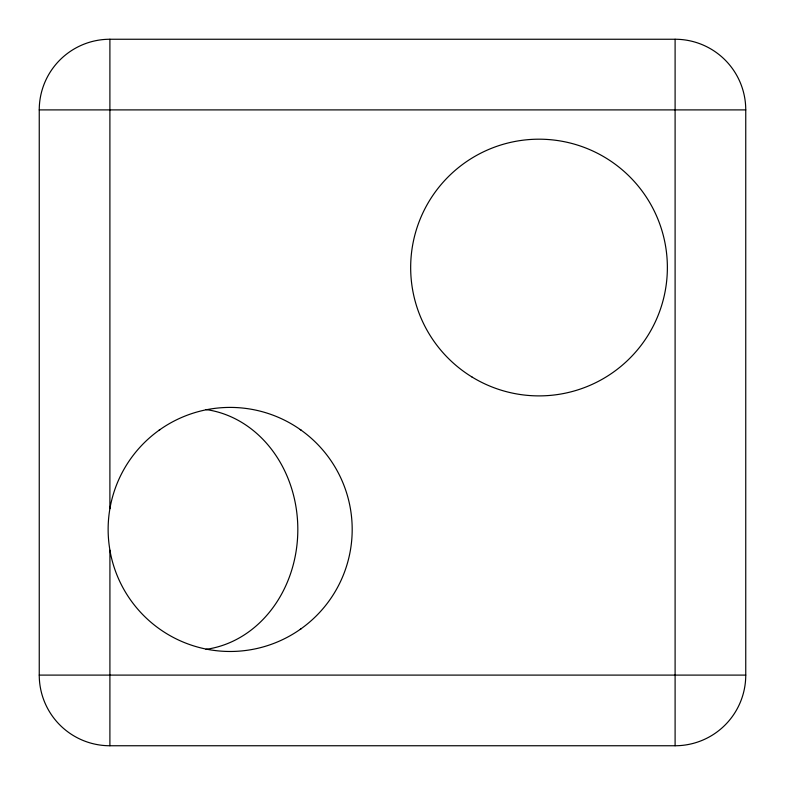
<?xml version="1.0" encoding="UTF-8"?>
<svg xmlns="http://www.w3.org/2000/svg" width="785" height="785" viewBox="0 0 785 785"><rect width="100%" height="100%" fill="white"/><g stroke="black" fill="none" stroke-linecap="round" stroke-linejoin="round"><path stroke-width="1.18" d="M158.933 430.347L160.081 429.532M301.381 628.54L300.302 629.305M109.9 39.25L675.1 39.25A70.65 70.65 0 0 1 745.75 109.9L745.75 675.1A70.65 70.65 0 0 1 675.1 745.75L109.9 745.75A70.65 70.65 0 0 1 39.25 675.1L39.25 109.9A70.65 70.65 0 0 1 109.9 39.25L109.9 508.68A121.93 121.852 80.2 0 0 109.929 550.207L109.9 745.75M39.25 109.9L745.75 109.9M39.25 675.1L745.75 675.1M300.233 429.532L301.381 430.347M675.1 39.25L675.1 745.75M109.9 508.68A122.038 122.038 0 0 1 297.093 427.403A122.038 122.038 0 0 1 297.093 631.483A122.038 122.038 0 0 1 109.9 550.207M206.004 409.554A120.782 104.464 -90 0 1 297.819 529.443A120.782 104.464 -90 0 1 206.004 649.342M471.962 376.977A128.347 128.347 0 0 0 667.328 270.894A128.347 128.347 0 0 0 477.78 154.743A128.347 128.347 0 0 0 471.962 376.977"/></g></svg>
